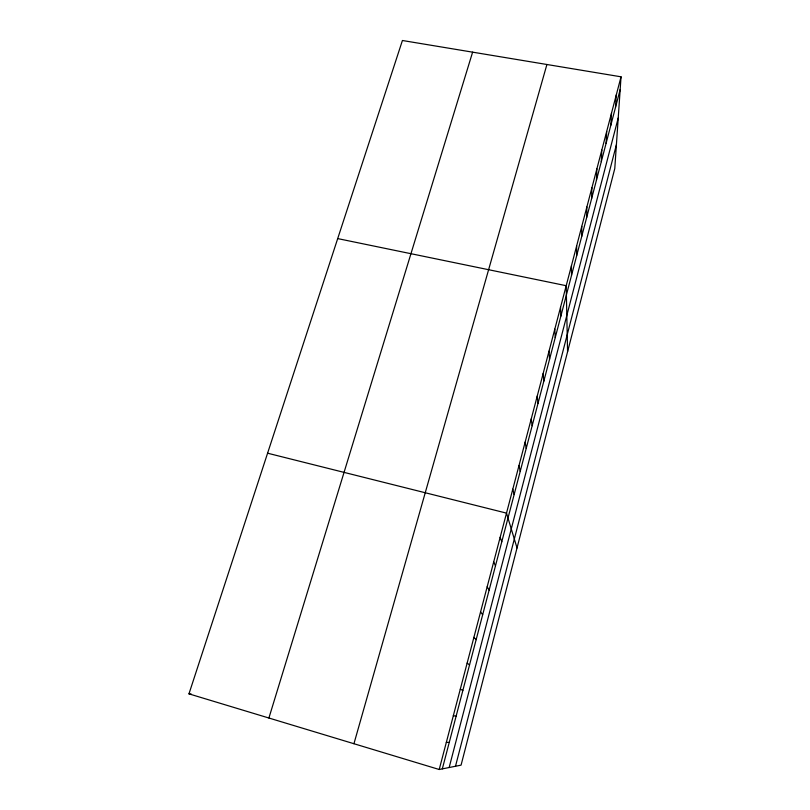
<?xml version="1.0" encoding="UTF-8"?>
<svg xmlns="http://www.w3.org/2000/svg" width="810" height="810" viewBox="0 0 810 810"><rect width="100%" height="100%" fill="white"/><g stroke="black" fill="none" stroke-linecap="round" stroke-linejoin="round"><path stroke-width="1.21" d="M576.619 255.909L576.639 245.936M581.651 236.672L581.783 226.365M586.642 217.627L586.865 206.985M591.573 198.784L591.897 187.819M596.464 180.124L596.879 168.844M601.293 161.656L601.81 150.063M606.082 143.37L606.69 131.463M610.821 125.256L611.52 113.066M615.519 107.335L616.299 94.841M621.037 76.808L614.78 168.561L461.072 765.146L439.212 769.5L188.963 693.856L402.418 40.5L621.037 76.808L439.212 769.5M449.155 767.526L618.232 117.946M455.493 766.26L616.41 144.696M442.321 768.882L620.166 89.586M353.94 743.722L546.912 64.496M268.9 718.014L472.615 52.154M446.32 742.405L449.256 742.395M188.963 693.856L191.373 694.16M337.699 238.596L566.2 285.707L567.567 351.793M453.347 715.645L456.101 716.242M267.594 453.205L506.503 513.125L517.023 547.975M460.283 689.219L462.864 690.414M467.137 663.127L469.547 664.888M473.901 637.359L476.148 639.677M480.583 611.894L482.669 614.77M487.185 586.754L489.118 590.156M493.705 561.907L495.487 565.836M500.145 537.364L501.775 541.799M512.801 489.159L514.137 494.566M519.008 465.487L520.212 471.359M525.153 442.088L526.216 448.426M531.218 418.962L532.16 425.756M537.222 396.11L538.022 403.339M543.156 373.521L543.824 381.176M549.008 351.186L549.565 359.255M554.809 329.113L555.235 337.588M560.54 307.284L560.844 316.163M571.445 265.72L571.536 275.339"/></g></svg>
